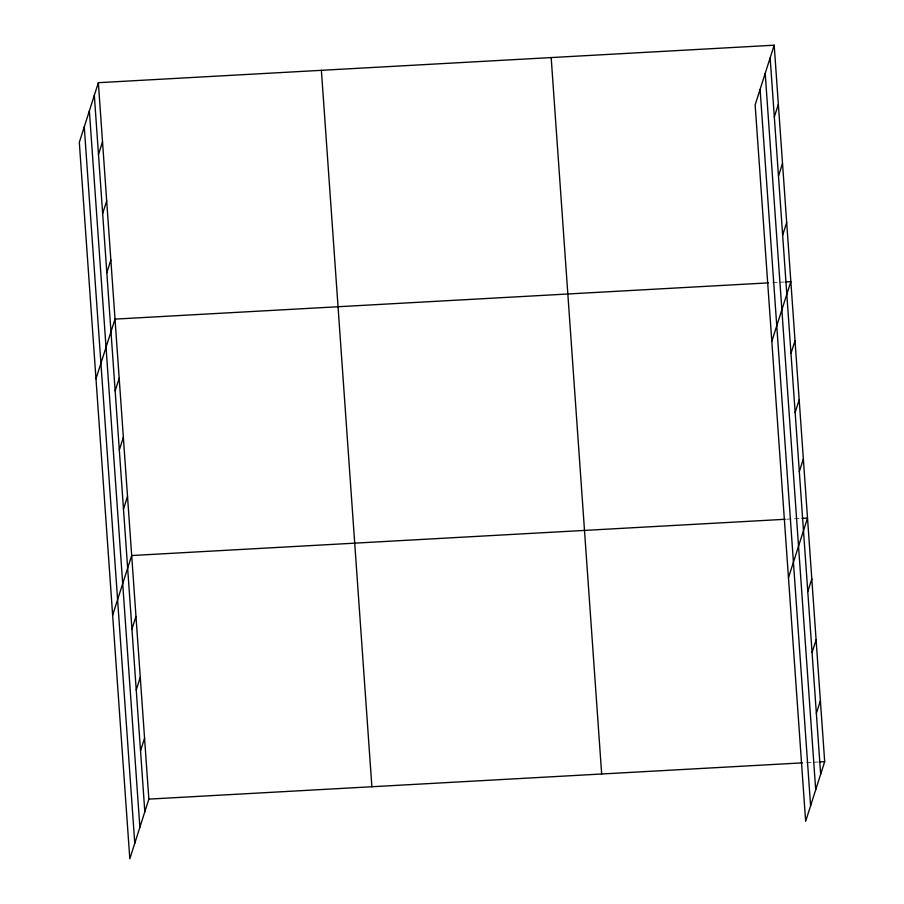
<?xml version="1.0" encoding="UTF-8"?>
<svg xmlns="http://www.w3.org/2000/svg" width="904" height="904" viewBox="0 0 904 904"><rect width="100%" height="100%" fill="white"/><g stroke="black" fill="none" stroke-linecap="round" stroke-linejoin="round"><path stroke-width="0.68" stroke-dasharray="4.52 3.39" d="M772.728 282.624L778.31 282.319M779.7 282.24L783.881 282.003M786.616 519.201L800.548 518.433M806.571 762.637L812.142 762.321M813.532 762.241L817.713 762.015"/><path stroke-width="1.36" d="M98.355 82.693L79.315 142.369L129.814 858.8L148.855 799.113L98.355 82.693L774.186 45.2L824.685 761.631L805.645 821.307L755.145 104.887L774.186 45.2M98.491 154.448L102.525 141.792M102.649 213.547L106.695 200.903M106.819 272.658L110.853 260.002M95.971 378.799L115.023 319.112L768.547 282.862M115.147 390.867L119.192 378.211M119.317 449.977L123.351 437.321M123.486 509.076L127.52 496.432M112.638 615.217L131.69 555.531L785.214 519.28M131.939 629.082L135.984 616.426M136.233 689.978L140.278 677.322M140.527 750.874L144.561 738.218M774.321 116.955L778.355 104.31M778.48 176.065L782.525 163.409M782.649 235.164L786.683 222.52M771.813 341.305L790.853 281.619L785.282 281.935M790.977 353.374L795.023 340.729M795.147 412.484L799.181 399.828M799.317 471.594L803.351 458.938M788.469 577.724L807.521 518.037L801.938 518.354M807.769 591.589L811.815 578.944M812.063 652.485L816.109 639.84M816.357 713.38L820.391 700.736M148.855 799.113L802.39 762.863M819.114 761.936L824.685 761.631M770.151 57.856L820.651 774.276M765.202 73.371L815.702 789.802M760.094 89.36L810.594 805.792M551.169 57.573L601.668 774.005M321.383 70.32L371.883 786.751M94.321 95.338L144.821 811.769M89.372 110.864L139.871 827.284M84.264 126.854L134.764 843.285"/></g></svg>
